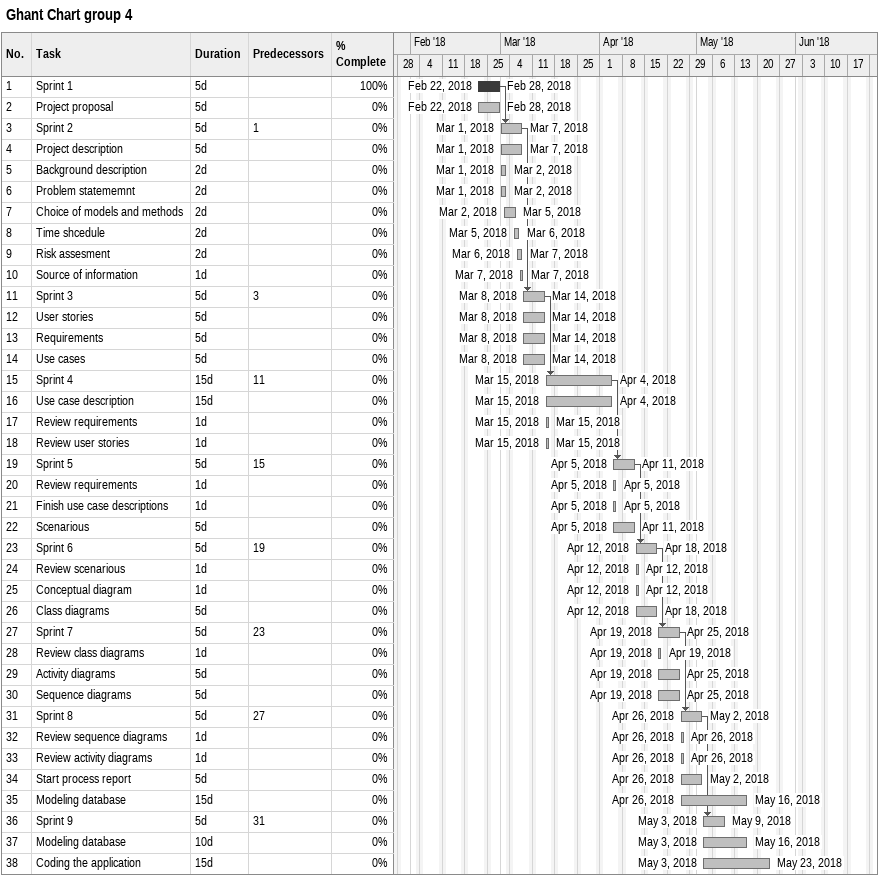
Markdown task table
Ghant Chart group 4

| ID | Task | Duration | Start | Finish | Predecessors | % complete |
|---|---|---|---|---|---|---|
| 1 | Sprint 1 | 5d | 2018-02-22 | 2018-02-28 |  | 100 |
| 2 | Project proposal | 5d | 2018-02-22 | 2018-02-28 |  | 0 |
| 3 | Sprint 2 | 5d | 2018-03-01 | 2018-03-07 | 1 | 0 |
| 4 | Project description | 5d | 2018-03-01 | 2018-03-07 |  | 0 |
| 5 | Background description | 2d | 2018-03-01 | 2018-03-02 |  | 0 |
| 6 | Problem statememnt | 2d | 2018-03-01 | 2018-03-02 |  | 0 |
| 7 | Choice of models and methods | 2d | 2018-03-02 | 2018-03-05 |  | 0 |
| 8 | Time shcedule | 2d | 2018-03-05 | 2018-03-06 |  | 0 |
| 9 | Risk assesment | 2d | 2018-03-06 | 2018-03-07 |  | 0 |
| 10 | Source of information | 1d | 2018-03-07 | 2018-03-07 |  | 0 |
| 11 | Sprint 3 | 5d | 2018-03-08 | 2018-03-14 | 3 | 0 |
| 12 | User stories | 5d | 2018-03-08 | 2018-03-14 |  | 0 |
| 13 | Requirements | 5d | 2018-03-08 | 2018-03-14 |  | 0 |
| 14 | Use cases | 5d | 2018-03-08 | 2018-03-14 |  | 0 |
| 15 | Sprint 4 | 15d | 2018-03-15 | 2018-04-04 | 11 | 0 |
| 16 | Use case description | 15d | 2018-03-15 | 2018-04-04 |  | 0 |
| 17 | Review requirements | 1d | 2018-03-15 | 2018-03-15 |  | 0 |
| 18 | Review user stories | 1d | 2018-03-15 | 2018-03-15 |  | 0 |
| 19 | Sprint 5 | 5d | 2018-04-05 | 2018-04-11 | 15 | 0 |
| 20 | Review requirements | 1d | 2018-04-05 | 2018-04-05 |  | 0 |
| 21 | Finish use case descriptions | 1d | 2018-04-05 | 2018-04-05 |  | 0 |
| 22 | Scenarious | 5d | 2018-04-05 | 2018-04-11 |  | 0 |
| 23 | Sprint 6 | 5d | 2018-04-12 | 2018-04-18 | 19 | 0 |
| 24 | Review scenarious | 1d | 2018-04-12 | 2018-04-12 |  | 0 |
| 25 | Conceptual diagram | 1d | 2018-04-12 | 2018-04-12 |  | 0 |
| 26 | Class diagrams | 5d | 2018-04-12 | 2018-04-18 |  | 0 |
| 27 | Sprint 7 | 5d | 2018-04-19 | 2018-04-25 | 23 | 0 |
| 28 | Review class diagrams | 1d | 2018-04-19 | 2018-04-19 |  | 0 |
| 29 | Activity diagrams | 5d | 2018-04-19 | 2018-04-25 |  | 0 |
| 30 | Sequence diagrams | 5d | 2018-04-19 | 2018-04-25 |  | 0 |
| 31 | Sprint 8 | 5d | 2018-04-26 | 2018-05-02 | 27 | 0 |
| 32 | Review sequence diagrams | 1d | 2018-04-26 | 2018-04-26 |  | 0 |
| 33 | Review activity diagrams | 1d | 2018-04-26 | 2018-04-26 |  | 0 |
| 34 | Start process report | 5d | 2018-04-26 | 2018-05-02 |  | 0 |
| 35 | Modeling database | 15d | 2018-04-26 | 2018-05-16 |  | 0 |
| 36 | Sprint 9 | 5d | 2018-05-03 | 2018-05-09 | 31 | 0 |
| 37 | Modeling database | 10d | 2018-05-03 | 2018-05-16 |  | 0 |
| 38 | Coding the application | 15d | 2018-05-03 | 2018-05-23 |  | 0 |
